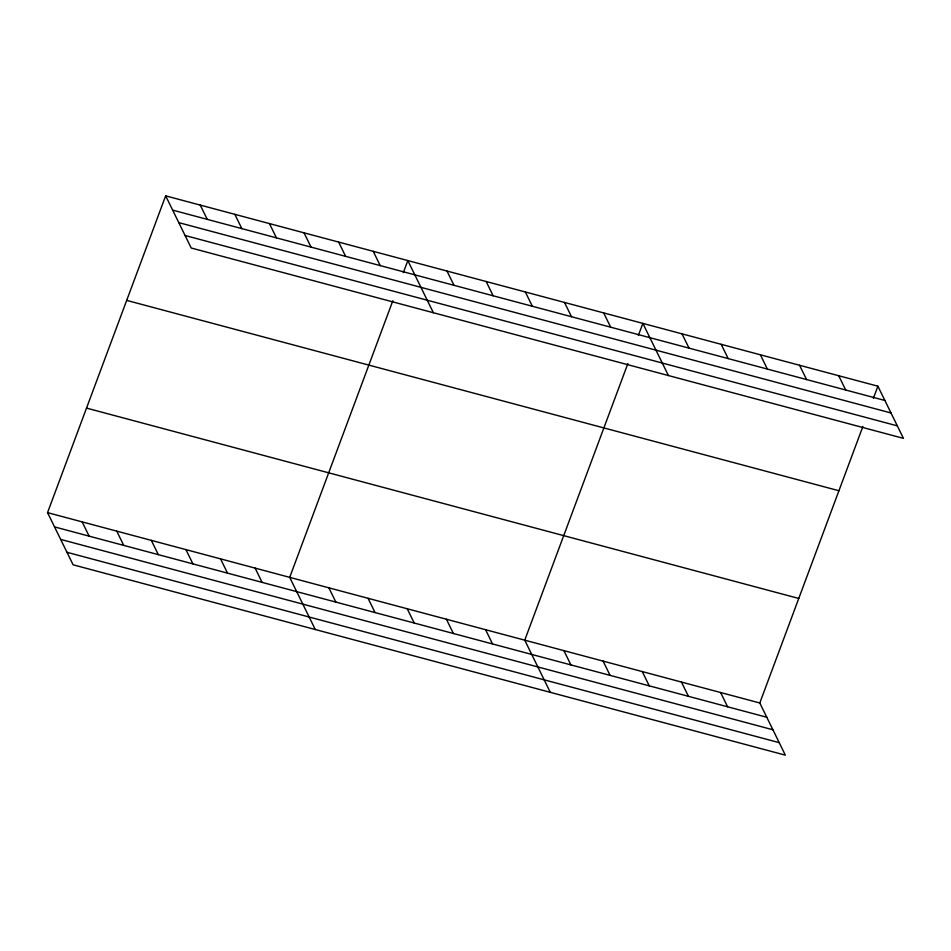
<?xml version="1.0" encoding="UTF-8"?>
<svg xmlns="http://www.w3.org/2000/svg" width="951" height="951" viewBox="0 0 951 951"><rect width="100%" height="100%" fill="white"/><g stroke="black" fill="none" stroke-linecap="round" stroke-linejoin="round"><path stroke-width="1.43" d="M862.902 426.417L759.79 702.991L785.336 755.153L73.108 564.799L47.55 512.637L165.664 195.847L877.892 386.201L903.45 438.363L191.21 248.009L165.664 195.847M392.834 300.778L289.71 577.352L315.268 629.514M403.319 272.628L407.824 260.574L433.371 312.736M627.862 363.591L524.75 640.166L550.296 692.328M638.359 335.453L642.864 323.388L668.41 375.55M873.398 398.267L877.892 386.201M172.654 210.123L884.882 400.478M178.776 222.629L891.016 412.972M185.088 235.503L897.328 425.858M126.685 300.385L838.925 490.74M86.529 408.098L798.757 598.452M47.55 512.637L759.79 702.991M54.54 526.902L766.779 717.256M60.662 539.407L772.901 729.762M66.974 552.293L779.214 742.648M838.723 375.74L845.712 390.005M799.553 365.267L806.543 379.532M760.372 354.794L767.362 369.059M721.203 344.321L728.193 358.598M682.033 333.86L689.023 348.125M603.683 312.915L610.673 327.192M564.514 302.454L571.503 316.719M525.344 291.981L532.334 306.246M720.608 692.518L727.598 706.783M486.163 281.508L493.153 295.773M681.439 682.045L688.429 696.322M446.994 271.035L453.984 285.312M642.27 671.584L649.26 685.849M603.089 661.111L610.078 675.376M373.232 251.326L380.222 265.591M563.919 650.639L570.909 664.904M338.627 242.077L345.617 256.342M304.035 232.829L311.025 247.105M485.581 629.705L492.57 643.97M269.442 223.592L276.432 237.857M446.399 619.232L453.389 633.497M234.849 214.344L241.839 228.609M407.23 608.759L414.22 623.036M200.257 205.095L207.247 219.36M368.061 598.298L375.051 612.563M328.88 587.825L335.869 602.09M255.118 568.104L262.107 582.381M220.525 558.867L227.515 573.132M185.932 549.619L192.922 563.884M151.328 540.37L158.318 554.635M116.735 531.122L123.725 545.399M82.143 521.885L89.132 536.15"/></g></svg>
